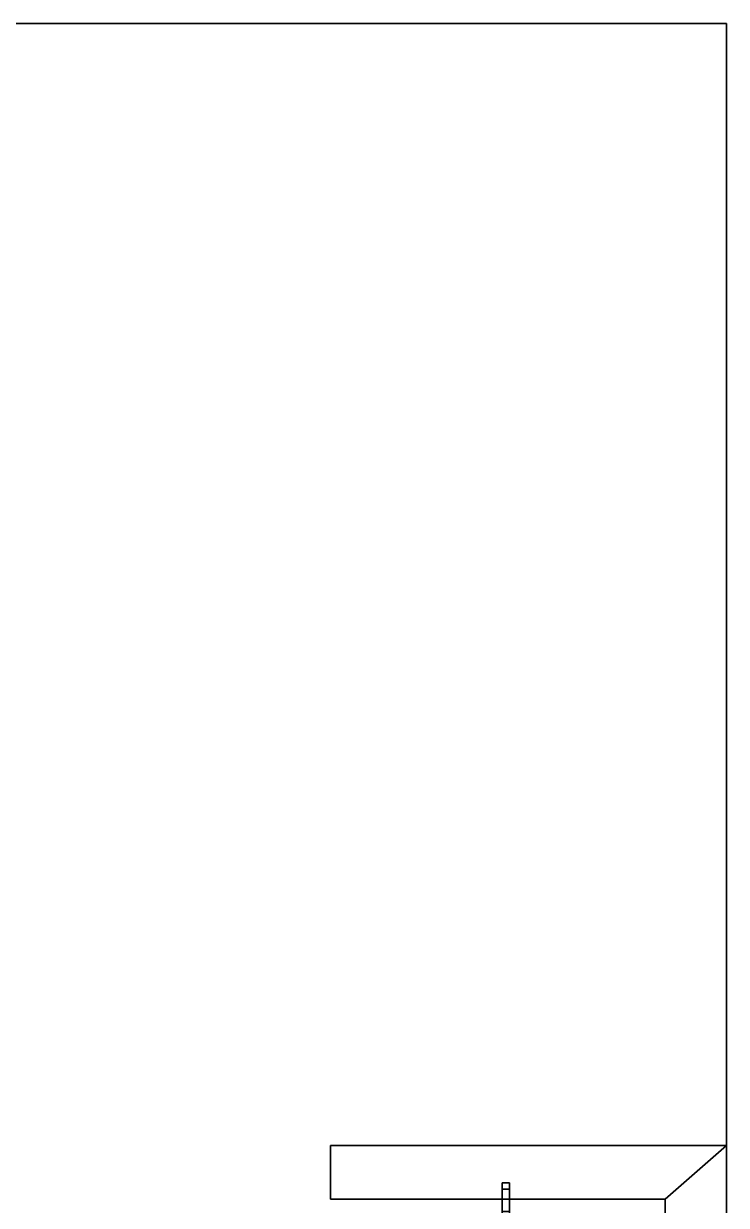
# Model space of a CAD drawing. Extents: x 0 to 4068, y -4475 to 0.
# Drawn here: x 2344 to 4068, y -2901 to 0 of the extents above; entities that cross this region are included whole.
import ezdxf

# ---------------------------------------------------------------- set-up
doc = ezdxf.new("R2010")
doc.units = 0
for name, color, linetype in [('LAYER0', 7, 'CONTINUOUS'), ('LAYER359', 253, 'CONTINUOUS'), ('LAYER361', 7, 'CONTINUOUS'), ('LAYER412', 7, 'CONTINUOUS'), ('LAYER826', 253, 'CONTINUOUS')]:
    doc.layers.add(name, color=color, linetype=linetype)

msp = doc.modelspace()

# ---------------------------------------------------------------- linework, layer by layer
at = {"layer": 'LAYER0', "invisible_edges": 1}
for points in [[(4068, 0), (0, -4475), (0, 0), (4068, 0)], [(0, 0, 5), (4068, 0), (0, 0), (0, 0, 5)], [(4068, 0), (0, 0, 5), (4068, 0, 5), (4068, 0)], [(4068, -4475, 5), (0, 0, 5), (0, -4475, 5), (4068, -4475, 5)], [(0, 0, 5), (4068, -4475, 5), (4068, 0, 5), (0, 0, 5)], [(0, -4475), (4068, 0), (4068, -4475), (0, -4475)], [(4068, 0), (4068, -4475, 5), (4068, -4475), (4068, 0)], [(4068, -4475, 5), (4068, 0), (4068, 0, 5), (4068, -4475, 5)]]:
    msp.add_3dface(points, dxfattribs=at)
at = {"layer": 'LAYER359', "invisible_edges": 1}
for points in [[(3518, -2861, 2425), (3536, -2861, 2365), (3518, -2861, 2365), (3518, -2861, 2425)], [(3536, -2861, 2365), (3518, -2861, 2425), (3536, -2861, 2425), (3536, -2861, 2365)], [(3518, -3925, 2365), (3536, -2861, 2365), (3536, -3925, 2365), (3518, -3925, 2365)], [(3536, -2861, 2365), (3518, -3925, 2365), (3518, -2861, 2365), (3536, -2861, 2365)], [(3518, -2861, 2425), (3536, -3925, 2425), (3536, -2861, 2425), (3518, -2861, 2425)], [(3536, -3925, 2425), (3518, -2861, 2425), (3518, -3925, 2425), (3536, -3925, 2425)], [(3518, -3925, 2365), (3518, -2861, 2425), (3518, -2861, 2365), (3518, -3925, 2365)], [(3518, -2861, 2425), (3518, -3925, 2365), (3518, -3925, 2425), (3518, -2861, 2425)], [(3536, -3925, 2425), (3536, -2861, 2365), (3536, -2861, 2425), (3536, -3925, 2425)], [(3536, -2861, 2365), (3536, -3925, 2425), (3536, -3925, 2365), (3536, -2861, 2365)]]:
    msp.add_3dface(points, dxfattribs=at)
at = {"layer": 'LAYER361', "invisible_edges": 1}
for points in [[(4068, -2754, 5), (3918, -4325, 5), (3918, -2886, 5), (4068, -2754, 5)], [(3918, -4325, 5), (4068, -2754, 5), (4068, -4475, 5), (3918, -4325, 5)], [(3918, -2886, 2415), (4068, -2754, 5), (3918, -2886, 5), (3918, -2886, 2415)], [(4068, -2754, 5), (3918, -2886, 2415), (4068, -2754, 2415), (4068, -2754, 5)], [(3918, -2886, 2415), (4068, -4475, 2415), (4068, -2754, 2415), (3918, -2886, 2415)], [(4068, -2754, 5), (4068, -4475, 2415), (4068, -4475, 5), (4068, -2754, 5)], [(4068, -4475, 2415), (4068, -2754, 5), (4068, -2754, 2415), (4068, -4475, 2415)], [(3918, -2886, 2415), (3918, -4325, 5), (3918, -4325, 2415), (3918, -2886, 2415)], [(3918, -4325, 5), (3918, -2886, 2415), (3918, -2886, 5), (3918, -4325, 5)], [(4068, -4475, 2415), (3918, -2886, 2415), (3918, -4325, 2415), (4068, -4475, 2415)]]:
    msp.add_3dface(points, dxfattribs=at)
at = {"layer": 'LAYER412', "invisible_edges": 1}
for points in [[(3097, -2886, 5), (4068, -2754, 5), (3918, -2886, 5), (3097, -2886, 5)], [(4068, -2754, 5), (3097, -2886, 5), (3097, -2754, 5), (4068, -2754, 5)], [(4068, -2754, 5), (3097, -2754, 2415), (4068, -2754, 2415), (4068, -2754, 5)], [(3097, -2754, 2415), (4068, -2754, 5), (3097, -2754, 5), (3097, -2754, 2415)], [(3097, -2754, 2415), (3918, -2886, 2415), (4068, -2754, 2415), (3097, -2754, 2415)], [(3918, -2886, 2415), (3097, -2754, 2415), (3097, -2886, 2415), (3918, -2886, 2415)], [(4068, -2754, 2415), (3918, -2886, 5), (4068, -2754, 5), (4068, -2754, 2415)], [(3918, -2886, 5), (4068, -2754, 2415), (3918, -2886, 2415), (3918, -2886, 5)], [(3097, -2886, 5), (3918, -2886, 2415), (3097, -2886, 2415), (3097, -2886, 5)], [(3918, -2886, 2415), (3097, -2886, 5), (3918, -2886, 5), (3918, -2886, 2415)]]:
    msp.add_3dface(points, dxfattribs=at)
at = {"layer": 'LAYER826', "invisible_edges": 1}
for points in [[(3518, -2916, 2365), (3518, -2846, 155), (3518, -2916, 155), (3518, -2916, 2365)], [(3518, -2846, 155), (3518, -2916, 2365), (3518, -2846, 2365), (3518, -2846, 155)], [(3536, -2916, 155), (3518, -2846, 155), (3536, -2846, 155), (3536, -2916, 155)], [(3518, -2846, 155), (3536, -2916, 155), (3518, -2916, 155), (3518, -2846, 155)], [(3536, -2846, 2365), (3518, -2846, 155), (3518, -2846, 2365), (3536, -2846, 2365)], [(3518, -2846, 155), (3536, -2846, 2365), (3536, -2846, 155), (3518, -2846, 155)], [(3518, -2916, 2365), (3536, -2846, 2365), (3518, -2846, 2365), (3518, -2916, 2365)], [(3536, -2846, 2365), (3518, -2916, 2365), (3536, -2916, 2365), (3536, -2846, 2365)], [(3536, -2846, 2365), (3536, -2916, 155), (3536, -2846, 155), (3536, -2846, 2365)], [(3536, -2916, 155), (3536, -2846, 2365), (3536, -2916, 2365), (3536, -2916, 155)]]:
    msp.add_3dface(points, dxfattribs=at)

doc.saveas('drawing.dxf')
